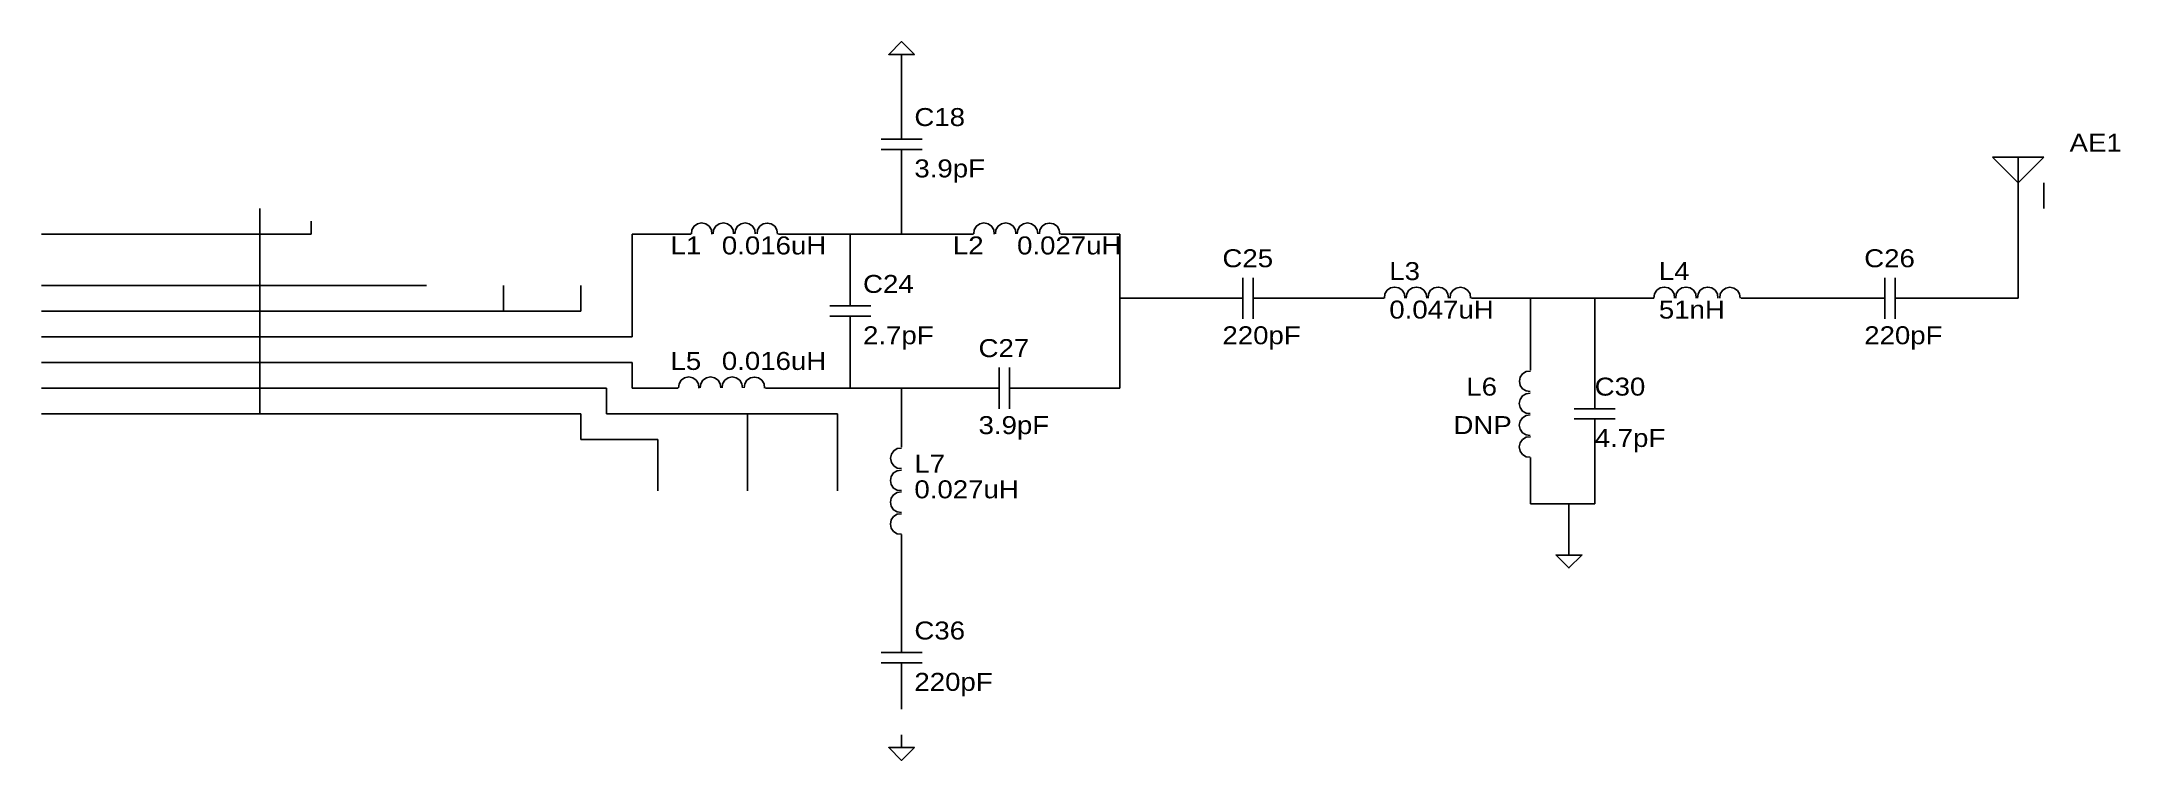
# Model space of a CAD drawing. Header units: millimetres. Extents: x 194 to 400, y 67 to 138.
import ezdxf
from ezdxf.enums import TextEntityAlignment as Align

# ---------------------------------------------------------------- set-up
doc = ezdxf.new("R2010")
doc.units = ezdxf.units.MM
doc.header["$MEASUREMENT"] = 0
doc.styles.get("Standard").update_dxf_attribs({"font": 'arial.ttf'})

msp = doc.modelspace()

# ---------------------------------------------------------------- linework, layer by layer
at = {"color": 1, "true_color": 0xa00000}
for points in [[(279.4, 135.89), (279.4, 137.16), (278.13, 137.16), (279.4, 138.43), (280.67, 137.16), (279.4, 137.16)], [(279.4, 130.81), (279.4, 128.78)], [(277.37, 128.78), (281.43, 128.78)], [(281.43, 127.76), (277.37, 127.76)], [(279.4, 127.76), (279.4, 125.73)], [(389.89, 124.46), (387.35, 127)], [(387.35, 127), (389.89, 127), (392.43, 127)], [(392.43, 127), (389.89, 124.46)], [(389.89, 127), (389.89, 124.46)], [(258.6, 119.4), (258.65, 119.81), (258.87, 120.17), (259.21, 120.41), (259.61, 120.49), (260.02, 120.4), (260.36, 120.17), (260.58, 119.81), (260.62, 119.39)], [(260.76, 119.4), (260.8, 119.81), (261.02, 120.17), (261.36, 120.41), (261.77, 120.49), (262.17, 120.41), (262.51, 120.17), (262.73, 119.81), (262.78, 119.4)], [(262.91, 119.4), (262.96, 119.81), (263.17, 120.17), (263.52, 120.41), (263.92, 120.49), (264.32, 120.41), (264.66, 120.17), (264.88, 119.81), (264.93, 119.4)], [(265.1, 119.4), (265.15, 119.81), (265.37, 120.16), (265.71, 120.39), (266.11, 120.47), (266.51, 120.39), (266.85, 120.16), (267.07, 119.81), (267.12, 119.39)], [(286.54, 119.4), (286.59, 119.81), (286.81, 120.17), (287.15, 120.41), (287.55, 120.49), (287.96, 120.4), (288.3, 120.17), (288.52, 119.81), (288.56, 119.39)], [(288.7, 119.4), (288.74, 119.81), (288.96, 120.17), (289.3, 120.41), (289.71, 120.49), (290.11, 120.41), (290.45, 120.17), (290.67, 119.81), (290.72, 119.4)], [(290.85, 119.4), (290.9, 119.81), (291.11, 120.17), (291.46, 120.41), (291.86, 120.49), (292.26, 120.41), (292.6, 120.17), (292.82, 119.81), (292.87, 119.4)], [(293.04, 119.4), (293.09, 119.81), (293.31, 120.16), (293.65, 120.39), (294.05, 120.47), (294.45, 120.39), (294.79, 120.16), (295.01, 119.81), (295.06, 119.39)], [(274.32, 114.3), (274.32, 112.27)], [(313.18, 111), (313.18, 115.06)], [(314.2, 115.06), (314.2, 111)], [(327.18, 113.05), (327.23, 113.46), (327.45, 113.82), (327.79, 114.06), (328.19, 114.14), (328.6, 114.05), (328.94, 113.82), (329.16, 113.46), (329.2, 113.04)], [(329.34, 113.05), (329.38, 113.46), (329.6, 113.82), (329.94, 114.06), (330.35, 114.14), (330.75, 114.06), (331.09, 113.82), (331.31, 113.46), (331.36, 113.05)], [(331.49, 113.05), (331.54, 113.46), (331.75, 113.82), (332.1, 114.06), (332.5, 114.14), (332.9, 114.06), (333.24, 113.82), (333.46, 113.46), (333.51, 113.05)], [(333.68, 113.05), (333.73, 113.46), (333.95, 113.81), (334.29, 114.04), (334.69, 114.12), (335.09, 114.04), (335.43, 113.81), (335.65, 113.46), (335.7, 113.04)], [(353.85, 113.05), (353.9, 113.46), (354.12, 113.82), (354.46, 114.06), (354.86, 114.14), (355.27, 114.05), (355.61, 113.82), (355.83, 113.46), (355.87, 113.04)], [(356.01, 113.05), (356.05, 113.46), (356.27, 113.82), (356.61, 114.06), (357.02, 114.14), (357.42, 114.06), (357.76, 113.82), (357.98, 113.46), (358.03, 113.05)], [(358.16, 113.05), (358.21, 113.46), (358.42, 113.82), (358.77, 114.06), (359.17, 114.14), (359.57, 114.06), (359.91, 113.82), (360.13, 113.46), (360.18, 113.05)], [(360.35, 113.05), (360.4, 113.46), (360.62, 113.81), (360.96, 114.04), (361.36, 114.12), (361.76, 114.04), (362.1, 113.81), (362.32, 113.46), (362.37, 113.04)], [(376.68, 111), (376.68, 115.06)], [(377.7, 115.06), (377.7, 111)], [(272.29, 112.27), (276.35, 112.27)], [(276.35, 111.25), (272.29, 111.25)], [(274.32, 111.25), (274.32, 109.22)], [(313.18, 113.03), (311.15, 113.03)], [(316.23, 113.03), (314.2, 113.03)], [(376.68, 113.03), (374.65, 113.03)], [(379.73, 113.03), (377.7, 113.03)], [(257.33, 104.16), (257.38, 104.57), (257.6, 104.93), (257.94, 105.17), (258.34, 105.25), (258.75, 105.16), (259.09, 104.93), (259.31, 104.57), (259.35, 104.15)], [(259.49, 104.16), (259.53, 104.57), (259.75, 104.93), (260.09, 105.17), (260.5, 105.25), (260.9, 105.17), (261.24, 104.93), (261.46, 104.57), (261.51, 104.16)], [(261.64, 104.16), (261.69, 104.57), (261.9, 104.93), (262.25, 105.17), (262.65, 105.25), (263.05, 105.17), (263.39, 104.93), (263.61, 104.57), (263.66, 104.16)], [(263.83, 104.16), (263.88, 104.57), (264.1, 104.92), (264.44, 105.15), (264.84, 105.23), (265.24, 105.15), (265.58, 104.92), (265.8, 104.57), (265.85, 104.15)], [(289.05, 102.11), (289.05, 106.17)], [(290.07, 106.17), (290.07, 102.11)], [(341.61, 103.81), (341.2, 103.86), (340.85, 104.08), (340.62, 104.42), (340.54, 104.82), (340.62, 105.22), (340.85, 105.56), (341.2, 105.78), (341.62, 105.83)], [(287.02, 104.14), (289.05, 104.14)], [(290.07, 104.14), (292.1, 104.14)], [(341.61, 101.62), (341.2, 101.67), (340.84, 101.88), (340.6, 102.23), (340.52, 102.63), (340.6, 103.03), (340.84, 103.37), (341.2, 103.59), (341.61, 103.64)], [(347.98, 102.11), (347.98, 104.14)], [(341.61, 99.47), (341.2, 99.51), (340.84, 99.73), (340.6, 100.07), (340.52, 100.48), (340.6, 100.88), (340.84, 101.22), (341.2, 101.44), (341.61, 101.49)], [(345.95, 102.11), (350.01, 102.11)], [(350.01, 101.09), (345.95, 101.09)], [(347.98, 99.06), (347.98, 101.09)], [(341.61, 97.31), (341.2, 97.36), (340.84, 97.58), (340.6, 97.92), (340.52, 98.32), (340.61, 98.73), (340.84, 99.07), (341.2, 99.29), (341.62, 99.33)], [(279.38, 96.19), (278.97, 96.24), (278.62, 96.46), (278.39, 96.8), (278.31, 97.2), (278.39, 97.6), (278.62, 97.94), (278.97, 98.16), (279.39, 98.21)], [(279.38, 94), (278.97, 94.05), (278.61, 94.26), (278.37, 94.61), (278.29, 95.01), (278.37, 95.41), (278.61, 95.75), (278.97, 95.97), (279.38, 96.02)], [(279.38, 91.85), (278.97, 91.89), (278.61, 92.11), (278.37, 92.45), (278.29, 92.86), (278.37, 93.26), (278.61, 93.6), (278.97, 93.82), (279.38, 93.87)], [(279.38, 89.69), (278.97, 89.74), (278.61, 89.96), (278.37, 90.3), (278.29, 90.7), (278.38, 91.11), (278.61, 91.45), (278.97, 91.67), (279.39, 91.71)], [(345.44, 88.9), (345.44, 87.63), (346.71, 87.63), (345.44, 86.36), (344.17, 87.63), (345.44, 87.63)], [(279.4, 80.01), (279.4, 77.98)], [(277.37, 77.98), (281.43, 77.98)], [(281.43, 76.96), (277.37, 76.96)], [(279.4, 76.96), (279.4, 74.93)], [(279.4, 69.85), (279.4, 68.58), (280.67, 68.58), (279.4, 67.31), (278.13, 68.58), (279.4, 68.58)]]:
    msp.add_lwpolyline(points, dxfattribs=at)
at = {"color": 1, "true_color": 0x008800}
for points in [[(279.4, 133.35), (279.4, 135.89)], [(215.9, 121.92), (215.9, 119.38)], [(279.4, 123.19), (279.4, 119.38)], [(389.89, 113.03), (389.89, 121.92)], [(215.9, 119.38), (194.31, 119.38)], [(220.98, 119.38), (215.9, 119.38)], [(215.9, 119.38), (215.9, 114.3)], [(220.98, 120.65), (220.98, 119.38)], [(252.73, 119.38), (257.81, 119.38)], [(252.73, 119.38), (252.73, 109.22)], [(267.97, 119.38), (274.32, 119.38)], [(274.32, 119.38), (274.32, 116.84)], [(279.4, 119.38), (274.32, 119.38)], [(285.75, 119.38), (279.4, 119.38)], [(295.91, 119.38), (300.99, 119.38)], [(300.99, 113.03), (300.99, 119.38)], [(215.9, 114.3), (194.31, 114.3)], [(232.41, 114.3), (215.9, 114.3)], [(215.9, 114.3), (215.9, 111.76)], [(240.03, 114.3), (240.03, 111.76)], [(247.65, 114.3), (247.65, 111.76)], [(215.9, 111.76), (194.31, 111.76)], [(240.03, 111.76), (215.9, 111.76)], [(215.9, 111.76), (215.9, 104.14)], [(247.65, 111.76), (240.03, 111.76)], [(300.99, 113.03), (300.99, 104.14)], [(308.61, 113.03), (300.99, 113.03)], [(318.77, 113.03), (326.39, 113.03)], [(341.63, 113.03), (336.55, 113.03)], [(341.63, 106.68), (341.63, 113.03)], [(347.98, 113.03), (341.63, 113.03)], [(347.98, 113.03), (347.98, 106.68)], [(347.98, 113.03), (353.06, 113.03)], [(372.11, 113.03), (363.22, 113.03)], [(382.27, 113.03), (389.89, 113.03)], [(252.73, 109.22), (194.31, 109.22)], [(252.73, 106.68), (194.31, 106.68)], [(252.73, 106.68), (252.73, 104.14)], [(274.32, 106.68), (274.32, 104.14)], [(215.9, 104.14), (194.31, 104.14)], [(250.19, 104.14), (215.9, 104.14)], [(215.9, 104.14), (215.9, 101.6)], [(250.19, 104.14), (250.19, 101.6)], [(252.73, 104.14), (256.54, 104.14)], [(269.24, 104.14), (266.7, 104.14)], [(269.24, 104.14), (274.32, 104.14)], [(279.4, 104.14), (274.32, 104.14)], [(279.4, 104.14), (279.4, 99.06)], [(284.48, 104.14), (279.4, 104.14)], [(294.64, 104.14), (300.99, 104.14)], [(215.9, 101.6), (194.31, 101.6)], [(247.65, 101.6), (215.9, 101.6)], [(247.65, 101.6), (247.65, 99.06)], [(250.19, 101.6), (264.16, 101.6)], [(264.16, 93.98), (264.16, 101.6)], [(273.05, 101.6), (264.16, 101.6)], [(273.05, 101.6), (273.05, 93.98)], [(255.27, 99.06), (247.65, 99.06)], [(255.27, 99.06), (255.27, 93.98)], [(341.63, 92.71), (341.63, 96.52)], [(347.98, 92.71), (347.98, 96.52)], [(345.44, 92.71), (341.63, 92.71)], [(347.98, 92.71), (345.44, 92.71)], [(345.44, 88.9), (345.44, 92.71)], [(279.4, 88.9), (279.4, 82.55)]]:
    msp.add_lwpolyline(points, dxfattribs=at)
at = {"color": 1, "true_color": 0x880000}
for points in [[(279.4, 133.35), (279.4, 130.81)], [(279.4, 123.19), (279.4, 125.73)], [(389.89, 121.92), (389.89, 124.46)], [(392.43, 121.92), (392.43, 124.46)], [(257.81, 119.38), (258.57, 119.38)], [(267.97, 119.38), (267.21, 119.38)], [(285.75, 119.38), (286.51, 119.38)], [(295.91, 119.38), (295.15, 119.38)], [(274.32, 116.84), (274.32, 114.3)], [(308.61, 113.03), (311.15, 113.03)], [(318.77, 113.03), (316.23, 113.03)], [(326.39, 113.03), (327.15, 113.03)], [(336.55, 113.03), (335.79, 113.03)], [(353.06, 113.03), (353.82, 113.03)], [(363.22, 113.03), (362.46, 113.03)], [(372.11, 113.03), (374.65, 113.03)], [(382.27, 113.03), (379.73, 113.03)], [(274.32, 106.68), (274.32, 109.22)], [(341.63, 106.68), (341.63, 105.92)], [(347.98, 106.68), (347.98, 104.14)], [(256.54, 104.14), (257.3, 104.14)], [(266.7, 104.14), (265.94, 104.14)], [(284.48, 104.14), (287.02, 104.14)], [(294.64, 104.14), (292.1, 104.14)], [(279.4, 99.06), (279.4, 98.3)], [(347.98, 96.52), (347.98, 99.06)], [(341.63, 96.52), (341.63, 97.28)], [(279.4, 88.9), (279.4, 89.66)], [(279.4, 82.55), (279.4, 80.01)], [(279.4, 72.39), (279.4, 74.93)]]:
    msp.add_lwpolyline(points, dxfattribs=at)

# ---------------------------------------------------------------- texts
at = {"color": 1, "true_color": 0x000080, "width": 1.1}
for s, p in [('C18', (280.67, 129.54)), ('AE1', (394.97, 127)), ('3.9pF', (280.67, 124.46)), ('L1', (256.54, 116.84)), ('0.016uH', (261.62, 116.84)), ('L2', (284.48, 116.84)), ('0.027uH', (290.83, 116.84)), ('C25', (311.15, 115.57)), ('C26', (374.65, 115.57)), ('C24', (275.59, 113.03)), ('L3', (327.66, 114.3)), ('L4', (354.33, 114.3)), ('0.047uH', (327.66, 110.49)), ('51nH', (354.33, 110.49)), ('2.7pF', (275.59, 107.95)), ('C27', (287.02, 106.68)), ('220pF', (311.15, 107.95)), ('220pF', (374.65, 107.95)), ('L5', (256.54, 105.41)), ('0.016uH', (261.62, 105.41)), ('L6', (335.28, 102.87)), ('C30', (347.98, 102.87)), ('3.9pF', (287.02, 99.06)), ('DNP', (334.01, 99.06)), ('4.7pF', (347.98, 97.79)), ('L7', (280.67, 95.25)), ('0.027uH', (280.67, 92.71)), ('C36', (280.67, 78.74)), ('220pF', (280.67, 73.66))]:
    msp.add_text(s, height=1.778, dxfattribs=at).set_placement(p, align=Align.BOTTOM_LEFT)

doc.saveas('drawing.dxf')
